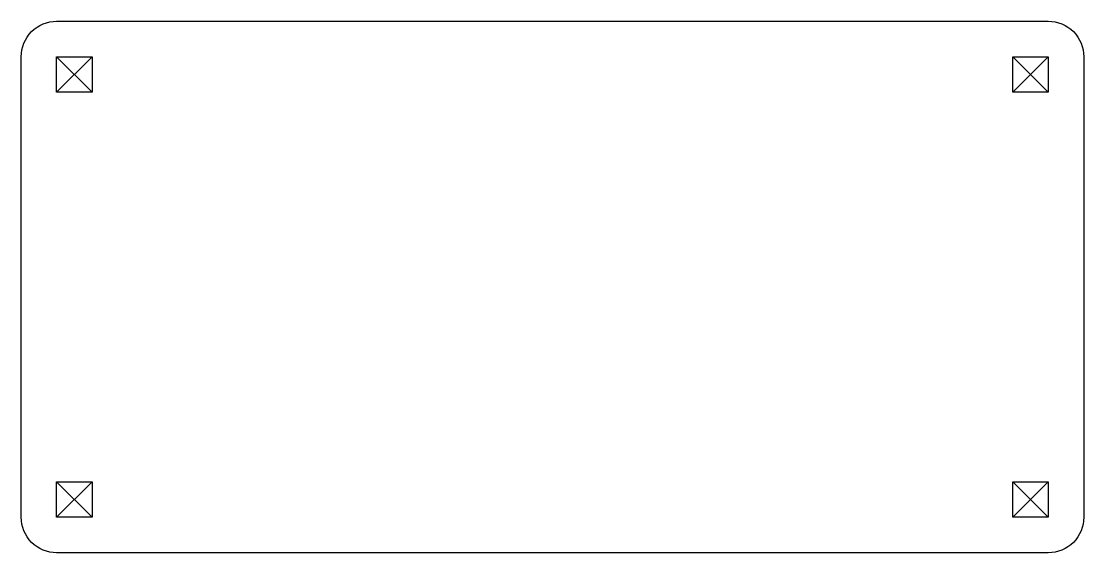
# Model space of a CAD drawing. Extents: x 30 to 90, y 30 to 60.
import ezdxf

# ---------------------------------------------------------------- set-up
doc = ezdxf.new("R2010")
doc.units = 0
doc.layers.get('0').update_dxf_attribs({"linetype": 'CONTINUOUS'})

msp = doc.modelspace()

# ---------------------------------------------------------------- linework, layer by layer
at = {"color": 0}
for p, q in [((34, 56), (32, 58)), ((32, 56), (34, 58)), ((88, 56), (86, 58)), ((86, 56), (88, 58)), ((32, 32), (34, 34)), ((34, 32), (32, 34)), ((88, 32), (86, 34)), ((86, 32), (88, 34))]:
    msp.add_line(p, q, dxfattribs=at)
msp.add_lwpolyline([(30, 32), (30, 58, -0.414214), (32, 60), (88, 60, -0.414214), (90, 58), (90, 32, -0.414214), (88, 30), (32, 30, -0.414214)], format="xyb", close=True, dxfattribs=at)
for points in [[(32, 56), (32, 58), (34, 58), (34, 56)], [(86, 56), (86, 58), (88, 58), (88, 56)], [(32, 32), (32, 34), (34, 34), (34, 32)], [(86, 32), (86, 34), (88, 34), (88, 32)]]:
    msp.add_lwpolyline(points, close=True, dxfattribs=at)

doc.saveas('drawing.dxf')
